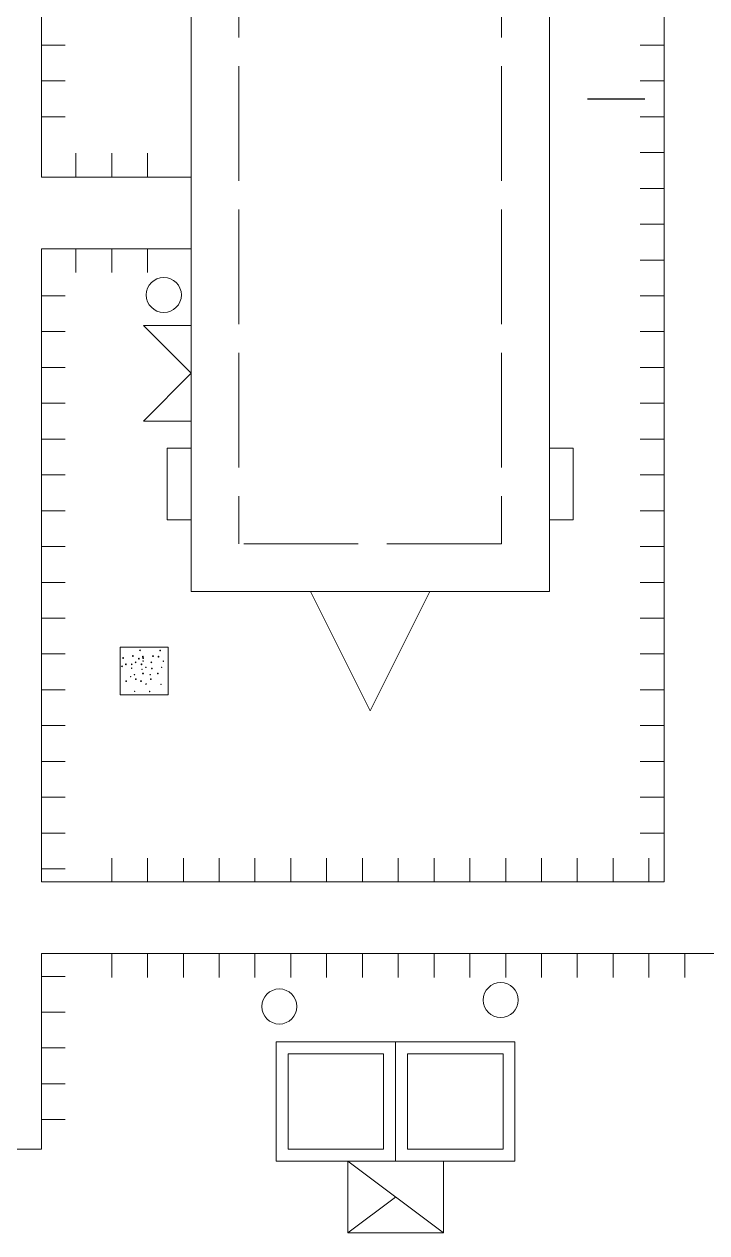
# Model space of a CAD drawing. Header units: millimetres. Extents: x 27137 to 30937, y -4667 to -569.
# Drawn here: x 28997.7 to 29026.3, y -2964.7 to -2914.1 of the extents above; entities that cross this region are included whole.
import ezdxf

# ---------------------------------------------------------------- set-up
doc = ezdxf.new("R2010")
doc.units = ezdxf.units.MM
doc.header["$LTSCALE"] = 0.4
doc.linetypes.add('ACAD_ISO02W100', pattern=[15, 12, -3])
doc.linetypes.add('ACAD_ISO03W100', pattern=[30, 12, -18])

msp = doc.modelspace()

# ---------------------------------------------------------------- linework, layer by layer
at = {"lineweight": 15}
for p, q in [((28998.3882, -2901.3179), (28998.3882, -2920.4673)), ((29024.4675, -2901.3179), (29024.4675, -2949.9864)), ((29004.6599, -2937.8278), (29004.6599, -2907.8278)), ((29019.6599, -2937.8278), (29019.6599, -2907.8278)), ((29019.6599, -2907.8278), (29019.6599, -2937.8278)), ((28999.3882, -2914.9418), (28998.3882, -2914.9418)), ((28999.3882, -2914.9418), (28998.3882, -2914.9418)), ((28999.3882, -2914.9418), (28998.3882, -2914.9418)), ((28999.3882, -2914.9418), (28998.3882, -2914.9418)), ((28999.3882, -2914.9418), (28998.3882, -2914.9418)), ((28999.3882, -2914.9418), (28998.3882, -2914.9418)), ((28999.3882, -2914.9418), (28998.3882, -2914.9418)), ((28999.3882, -2914.9418), (28998.3882, -2914.9418)), ((28999.3882, -2914.9418), (28998.3882, -2914.9418)), ((28999.3882, -2914.9418), (28998.3882, -2914.9418)), ((28999.3882, -2914.9418), (28998.3882, -2914.9418)), ((28999.3882, -2914.9418), (28998.3882, -2914.9418)), ((28999.3882, -2914.9418), (28998.3882, -2914.9418)), ((28999.3882, -2914.9418), (28998.3882, -2914.9418)), ((28999.3882, -2914.9418), (28998.3882, -2914.9418)), ((28999.3882, -2914.9418), (28998.3882, -2914.9418)), ((28999.3882, -2914.9418), (28998.3882, -2914.9418)), ((29024.4675, -2914.9418), (29023.4675, -2914.9418)), ((29024.4675, -2914.9418), (29023.4675, -2914.9418)), ((29024.4675, -2914.9418), (29023.4675, -2914.9418)), ((28999.3882, -2916.4418), (28998.3882, -2916.4418)), ((28999.3882, -2916.4418), (28998.3882, -2916.4418)), ((28999.3882, -2916.4418), (28998.3882, -2916.4418)), ((28999.3882, -2916.4418), (28998.3882, -2916.4418)), ((28999.3882, -2916.4418), (28998.3882, -2916.4418)), ((28999.3882, -2916.4418), (28998.3882, -2916.4418)), ((28999.3882, -2916.4418), (28998.3882, -2916.4418)), ((28999.3882, -2916.4418), (28998.3882, -2916.4418)), ((28999.3882, -2916.4418), (28998.3882, -2916.4418)), ((28999.3882, -2916.4418), (28998.3882, -2916.4418)), ((28999.3882, -2916.4418), (28998.3882, -2916.4418)), ((29024.4675, -2916.4418), (29023.4675, -2916.4418)), ((29024.4675, -2916.4418), (29023.4675, -2916.4418)), ((29024.4675, -2916.4418), (29023.4675, -2916.4418)), ((29024.4675, -2916.4418), (29023.4675, -2916.4418)), ((29024.4675, -2916.4418), (29023.4675, -2916.4418)), ((29024.4675, -2916.4418), (29023.4675, -2916.4418)), ((29024.4675, -2916.4418), (29023.4675, -2916.4418)), ((29024.4675, -2916.4418), (29023.4675, -2916.4418)), ((29024.4675, -2916.4418), (29023.4675, -2916.4418)), ((29024.4675, -2916.4418), (29023.4675, -2916.4418)), ((29024.4675, -2916.4418), (29023.4675, -2916.4418)), ((29024.4675, -2916.4418), (29023.4675, -2916.4418)), ((29024.4675, -2916.4418), (29023.4675, -2916.4418)), ((29024.4675, -2916.4418), (29023.4675, -2916.4418)), ((29024.4675, -2916.4418), (29023.4675, -2916.4418)), ((29024.4675, -2916.4418), (29023.4675, -2916.4418)), ((28999.3882, -2917.9418), (28998.3882, -2917.9418)), ((28999.3882, -2917.9418), (28998.3882, -2917.9418)), ((28999.3882, -2917.9418), (28998.3882, -2917.9418)), ((28999.3882, -2917.9418), (28998.3882, -2917.9418)), ((28999.3882, -2917.9418), (28998.3882, -2917.9418)), ((28999.3882, -2917.9418), (28998.3882, -2917.9418)), ((28999.3882, -2917.9418), (28998.3882, -2917.9418)), ((28999.3882, -2917.9418), (28998.3882, -2917.9418)), ((28999.3882, -2917.9418), (28998.3882, -2917.9418)), ((28999.3882, -2917.9418), (28998.3882, -2917.9418)), ((28999.3882, -2917.9418), (28998.3882, -2917.9418)), ((28999.3882, -2917.9418), (28998.3882, -2917.9418)), ((28999.3882, -2917.9418), (28998.3882, -2917.9418)), ((29024.4675, -2917.9418), (29023.4675, -2917.9418)), ((29024.4675, -2917.9418), (29023.4675, -2917.9418)), ((29024.4675, -2917.9418), (29023.4675, -2917.9418)), ((29024.4675, -2917.9418), (29023.4675, -2917.9418)), ((29024.4675, -2917.9418), (29023.4675, -2917.9418)), ((29024.4675, -2917.9418), (29023.4675, -2917.9418)), ((29024.4675, -2917.9418), (29023.4675, -2917.9418)), ((29024.4675, -2917.9418), (29023.4675, -2917.9418)), ((29024.4675, -2917.9418), (29023.4675, -2917.9418)), ((29024.4675, -2917.9418), (29023.4675, -2917.9418)), ((29024.4675, -2917.9418), (29023.4675, -2917.9418)), ((29024.4675, -2917.9418), (29023.4675, -2917.9418)), ((29024.4675, -2917.9418), (29023.4675, -2917.9418)), ((29024.4675, -2917.9418), (29023.4675, -2917.9418)), ((28999.8314, -2920.4673), (28999.8314, -2919.4673)), ((28999.8314, -2920.4673), (28999.8314, -2919.4673)), ((29001.3314, -2920.4673), (29001.3314, -2919.4673)), ((29001.3314, -2920.4673), (29001.3314, -2919.4673)), ((29002.8314, -2920.4673), (29002.8314, -2919.4673)), ((29002.8314, -2920.4673), (29002.8314, -2919.4673)), ((29024.4675, -2919.4418), (29023.4675, -2919.4418)), ((29024.4675, -2919.4418), (29023.4675, -2919.4418)), ((29024.4675, -2919.4418), (29023.4675, -2919.4418)), ((28998.3882, -2920.4673), (29004.6599, -2920.4673)), ((29024.4675, -2920.9418), (29023.4675, -2920.9418)), ((29024.4675, -2920.9418), (29023.4675, -2920.9418)), ((29024.4675, -2920.9418), (29023.4675, -2920.9418)), ((29024.4675, -2920.9418), (29023.4675, -2920.9418)), ((29024.4675, -2920.9418), (29023.4675, -2920.9418)), ((29024.4675, -2922.4418), (29023.4675, -2922.4418)), ((28998.3882, -2923.4673), (28998.3882, -2949.9864)), ((28998.3882, -2923.4673), (29004.6599, -2923.4673)), ((28999.8314, -2923.4673), (28999.8314, -2924.4673)), ((28999.8314, -2923.4673), (28999.8314, -2924.4673)), ((29001.3314, -2923.4673), (29001.3314, -2924.4673)), ((29001.3314, -2923.4673), (29001.3314, -2924.4673)), ((29002.8314, -2923.4673), (29002.8314, -2924.4673)), ((29002.8314, -2923.4673), (29002.8314, -2924.4673)), ((29024.4675, -2923.9418), (29023.4675, -2923.9418)), ((29024.4675, -2923.9418), (29023.4675, -2923.9418)), ((29024.4675, -2923.9418), (29023.4675, -2923.9418)), ((29024.4675, -2923.9418), (29023.4675, -2923.9418)), ((29024.4675, -2923.9418), (29023.4675, -2923.9418)), ((29024.4675, -2923.9418), (29023.4675, -2923.9418)), ((29024.4675, -2923.9418), (29023.4675, -2923.9418)), ((29024.4675, -2923.9418), (29023.4675, -2923.9418)), ((28999.3882, -2925.4418), (28998.3882, -2925.4418)), ((28999.3882, -2925.4418), (28998.3882, -2925.4418)), ((28999.3882, -2925.4418), (28998.3882, -2925.4418)), ((28999.3882, -2925.4418), (28998.3882, -2925.4418)), ((28999.3882, -2925.4418), (28998.3882, -2925.4418)), ((28999.3882, -2925.4418), (28998.3882, -2925.4418)), ((28999.3882, -2925.4418), (28998.3882, -2925.4418)), ((28999.3882, -2925.4418), (28998.3882, -2925.4418)), ((28999.3882, -2925.4418), (28998.3882, -2925.4418)), ((28999.3882, -2925.4418), (28998.3882, -2925.4418)), ((28999.3882, -2925.4418), (28998.3882, -2925.4418)), ((29024.4675, -2925.4418), (29023.4675, -2925.4418)), ((29024.4675, -2925.4418), (29023.4675, -2925.4418)), ((29024.4675, -2925.4418), (29023.4675, -2925.4418)), ((29024.4675, -2925.4418), (29023.4675, -2925.4418)), ((29024.4675, -2925.4418), (29023.4675, -2925.4418)), ((29024.4675, -2925.4418), (29023.4675, -2925.4418)), ((29024.4675, -2925.4418), (29023.4675, -2925.4418)), ((29024.4675, -2925.4418), (29023.4675, -2925.4418)), ((29002.6599, -2926.6847), (29004.6599, -2926.6847)), ((29002.6599, -2926.6847), (29004.6599, -2928.6847)), ((28999.3882, -2926.9418), (28998.3882, -2926.9418)), ((28999.3882, -2926.9418), (28998.3882, -2926.9418)), ((28999.3882, -2926.9418), (28998.3882, -2926.9418)), ((28999.3882, -2926.9418), (28998.3882, -2926.9418)), ((28999.3882, -2926.9418), (28998.3882, -2926.9418)), ((28999.3882, -2926.9418), (28998.3882, -2926.9418)), ((28999.3882, -2926.9418), (28998.3882, -2926.9418)), ((28999.3882, -2926.9418), (28998.3882, -2926.9418)), ((28999.3882, -2926.9418), (28998.3882, -2926.9418)), ((28999.3882, -2926.9418), (28998.3882, -2926.9418)), ((28999.3882, -2926.9418), (28998.3882, -2926.9418)), ((28999.3882, -2926.9418), (28998.3882, -2926.9418)), ((28999.3882, -2926.9418), (28998.3882, -2926.9418)), ((29024.4675, -2926.9418), (29023.4675, -2926.9418)), ((29024.4675, -2926.9418), (29023.4675, -2926.9418)), ((29024.4675, -2926.9418), (29023.4675, -2926.9418)), ((29024.4675, -2926.9418), (29023.4675, -2926.9418)), ((29024.4675, -2926.9418), (29023.4675, -2926.9418)), ((29024.4675, -2926.9418), (29023.4675, -2926.9418)), ((28999.3882, -2928.4418), (28998.3882, -2928.4418)), ((28999.3882, -2928.4418), (28998.3882, -2928.4418)), ((28999.3882, -2928.4418), (28998.3882, -2928.4418)), ((28999.3882, -2928.4418), (28998.3882, -2928.4418)), ((28999.3882, -2928.4418), (28998.3882, -2928.4418)), ((28999.3882, -2928.4418), (28998.3882, -2928.4418)), ((28999.3882, -2928.4418), (28998.3882, -2928.4418)), ((28999.3882, -2928.4418), (28998.3882, -2928.4418)), ((28999.3882, -2928.4418), (28998.3882, -2928.4418)), ((28999.3882, -2928.4418), (28998.3882, -2928.4418)), ((28999.3882, -2928.4418), (28998.3882, -2928.4418)), ((28999.3882, -2928.4418), (28998.3882, -2928.4418)), ((28999.3882, -2928.4418), (28998.3882, -2928.4418)), ((28999.3882, -2928.4418), (28998.3882, -2928.4418)), ((28999.3882, -2928.4418), (28998.3882, -2928.4418)), ((28999.3882, -2928.4418), (28998.3882, -2928.4418)), ((28999.3882, -2928.4418), (28998.3882, -2928.4418)), ((29004.6599, -2928.6847), (29002.6599, -2930.6847)), ((29024.4675, -2928.4418), (29023.4675, -2928.4418)), ((29024.4675, -2928.4418), (29023.4675, -2928.4418)), ((29024.4675, -2928.4418), (29023.4675, -2928.4418)), ((28999.3882, -2929.9418), (28998.3882, -2929.9418)), ((28999.3882, -2929.9418), (28998.3882, -2929.9418)), ((28999.3882, -2929.9418), (28998.3882, -2929.9418)), ((28999.3882, -2929.9418), (28998.3882, -2929.9418)), ((28999.3882, -2929.9418), (28998.3882, -2929.9418)), ((28999.3882, -2929.9418), (28998.3882, -2929.9418)), ((28999.3882, -2929.9418), (28998.3882, -2929.9418)), ((28999.3882, -2929.9418), (28998.3882, -2929.9418)), ((28999.3882, -2929.9418), (28998.3882, -2929.9418)), ((28999.3882, -2929.9418), (28998.3882, -2929.9418)), ((28999.3882, -2929.9418), (28998.3882, -2929.9418)), ((29024.4675, -2929.9418), (29023.4675, -2929.9418)), ((29024.4675, -2929.9418), (29023.4675, -2929.9418)), ((29024.4675, -2929.9418), (29023.4675, -2929.9418)), ((29024.4675, -2929.9418), (29023.4675, -2929.9418)), ((29024.4675, -2929.9418), (29023.4675, -2929.9418)), ((29024.4675, -2929.9418), (29023.4675, -2929.9418)), ((29024.4675, -2929.9418), (29023.4675, -2929.9418)), ((29024.4675, -2929.9418), (29023.4675, -2929.9418)), ((29024.4675, -2929.9418), (29023.4675, -2929.9418)), ((29024.4675, -2929.9418), (29023.4675, -2929.9418)), ((29024.4675, -2929.9418), (29023.4675, -2929.9418)), ((29024.4675, -2929.9418), (29023.4675, -2929.9418)), ((29024.4675, -2929.9418), (29023.4675, -2929.9418)), ((29024.4675, -2929.9418), (29023.4675, -2929.9418)), ((29024.4675, -2929.9418), (29023.4675, -2929.9418)), ((29024.4675, -2929.9418), (29023.4675, -2929.9418)), ((29004.6599, -2930.6847), (29002.6599, -2930.6847)), ((28999.3882, -2931.4418), (28998.3882, -2931.4418)), ((28999.3882, -2931.4418), (28998.3882, -2931.4418)), ((28999.3882, -2931.4418), (28998.3882, -2931.4418)), ((28999.3882, -2931.4418), (28998.3882, -2931.4418)), ((28999.3882, -2931.4418), (28998.3882, -2931.4418)), ((28999.3882, -2931.4418), (28998.3882, -2931.4418)), ((28999.3882, -2931.4418), (28998.3882, -2931.4418)), ((28999.3882, -2931.4418), (28998.3882, -2931.4418)), ((28999.3882, -2931.4418), (28998.3882, -2931.4418)), ((28999.3882, -2931.4418), (28998.3882, -2931.4418)), ((28999.3882, -2931.4418), (28998.3882, -2931.4418)), ((28999.3882, -2931.4418), (28998.3882, -2931.4418)), ((28999.3882, -2931.4418), (28998.3882, -2931.4418)), ((29003.6599, -2934.8278), (29003.6599, -2931.8278)), ((29019.6599, -2931.8278), (29020.6599, -2931.8278)), ((29020.6599, -2934.8278), (29020.6599, -2931.8278)), ((29024.4675, -2931.4418), (29023.4675, -2931.4418)), ((29024.4675, -2931.4418), (29023.4675, -2931.4418)), ((29024.4675, -2931.4418), (29023.4675, -2931.4418)), ((29024.4675, -2931.4418), (29023.4675, -2931.4418)), ((29024.4675, -2931.4418), (29023.4675, -2931.4418)), ((29024.4675, -2931.4418), (29023.4675, -2931.4418)), ((29024.4675, -2931.4418), (29023.4675, -2931.4418)), ((29024.4675, -2931.4418), (29023.4675, -2931.4418)), ((29024.4675, -2931.4418), (29023.4675, -2931.4418)), ((29024.4675, -2931.4418), (29023.4675, -2931.4418)), ((29024.4675, -2931.4418), (29023.4675, -2931.4418)), ((29024.4675, -2931.4418), (29023.4675, -2931.4418)), ((29024.4675, -2931.4418), (29023.4675, -2931.4418)), ((29024.4675, -2931.4418), (29023.4675, -2931.4418)), ((28999.3882, -2932.9418), (28998.3882, -2932.9418)), ((28999.3882, -2932.9418), (28998.3882, -2932.9418)), ((28999.3882, -2932.9418), (28998.3882, -2932.9418)), ((28999.3882, -2932.9418), (28998.3882, -2932.9418)), ((28999.3882, -2932.9418), (28998.3882, -2932.9418)), ((28999.3882, -2932.9418), (28998.3882, -2932.9418)), ((28999.3882, -2932.9418), (28998.3882, -2932.9418)), ((28999.3882, -2932.9418), (28998.3882, -2932.9418)), ((28999.3882, -2932.9418), (28998.3882, -2932.9418)), ((28999.3882, -2932.9418), (28998.3882, -2932.9418)), ((28999.3882, -2932.9418), (28998.3882, -2932.9418)), ((28999.3882, -2932.9418), (28998.3882, -2932.9418)), ((28999.3882, -2932.9418), (28998.3882, -2932.9418)), ((28999.3882, -2932.9418), (28998.3882, -2932.9418)), ((29024.4675, -2932.9418), (29023.4675, -2932.9418)), ((29024.4675, -2932.9418), (29023.4675, -2932.9418)), ((29024.4675, -2932.9418), (29023.4675, -2932.9418)), ((28999.3882, -2934.4418), (28998.3882, -2934.4418)), ((28999.3882, -2934.4418), (28998.3882, -2934.4418)), ((28999.3882, -2934.4418), (28998.3882, -2934.4418)), ((28999.3882, -2934.4418), (28998.3882, -2934.4418)), ((28999.3882, -2934.4418), (28998.3882, -2934.4418)), ((28999.3882, -2934.4418), (28998.3882, -2934.4418)), ((28999.3882, -2934.4418), (28998.3882, -2934.4418)), ((28999.3882, -2934.4418), (28998.3882, -2934.4418)), ((29003.6599, -2934.8278), (29004.6599, -2934.8278)), ((29019.6599, -2934.8278), (29020.6599, -2934.8278)), ((29024.4675, -2934.4418), (29023.4675, -2934.4418)), ((29024.4675, -2934.4418), (29023.4675, -2934.4418)), ((29024.4675, -2934.4418), (29023.4675, -2934.4418)), ((29024.4675, -2934.4418), (29023.4675, -2934.4418)), ((29024.4675, -2934.4418), (29023.4675, -2934.4418)), ((28999.3882, -2935.9418), (28998.3882, -2935.9418)), ((28999.3882, -2935.9418), (28998.3882, -2935.9418)), ((28999.3882, -2935.9418), (28998.3882, -2935.9418)), ((28999.3882, -2935.9418), (28998.3882, -2935.9418)), ((28999.3882, -2935.9418), (28998.3882, -2935.9418)), ((28999.3882, -2935.9418), (28998.3882, -2935.9418)), ((28999.3882, -2935.9418), (28998.3882, -2935.9418)), ((28999.3882, -2935.9418), (28998.3882, -2935.9418)), ((28999.3882, -2935.9418), (28998.3882, -2935.9418)), ((28999.3882, -2935.9418), (28998.3882, -2935.9418)), ((28999.3882, -2935.9418), (28998.3882, -2935.9418)), ((28999.3882, -2935.9418), (28998.3882, -2935.9418)), ((28999.3882, -2935.9418), (28998.3882, -2935.9418)), ((28999.3882, -2935.9418), (28998.3882, -2935.9418)), ((28999.3882, -2935.9418), (28998.3882, -2935.9418)), ((28999.3882, -2935.9418), (28998.3882, -2935.9418)), ((28999.3882, -2935.9418), (28998.3882, -2935.9418)), ((28999.3882, -2935.9418), (28998.3882, -2935.9418)), ((28999.3882, -2935.9418), (28998.3882, -2935.9418)), ((28999.3882, -2935.9418), (28998.3882, -2935.9418)), ((28999.3882, -2935.9418), (28998.3882, -2935.9418)), ((28999.3882, -2935.9418), (28998.3882, -2935.9418)), ((28999.3882, -2935.9418), (28998.3882, -2935.9418)), ((28999.3882, -2935.9418), (28998.3882, -2935.9418)), ((28999.3882, -2935.9418), (28998.3882, -2935.9418)), ((28999.3882, -2935.9418), (28998.3882, -2935.9418)), ((28999.3882, -2935.9418), (28998.3882, -2935.9418)), ((28999.3882, -2935.9418), (28998.3882, -2935.9418)), ((28999.3882, -2935.9418), (28998.3882, -2935.9418)), ((28999.3882, -2935.9418), (28998.3882, -2935.9418)), ((28999.3882, -2935.9418), (28998.3882, -2935.9418)), ((28999.3882, -2935.9418), (28998.3882, -2935.9418)), ((28999.3882, -2935.9418), (28998.3882, -2935.9418)), ((29024.4675, -2935.9418), (29023.4675, -2935.9418)), ((28999.3882, -2937.4418), (28998.3882, -2937.4418)), ((28999.3882, -2937.4418), (28998.3882, -2937.4418)), ((28999.3882, -2937.4418), (28998.3882, -2937.4418)), ((28999.3882, -2937.4418), (28998.3882, -2937.4418)), ((28999.3882, -2937.4418), (28998.3882, -2937.4418)), ((28999.3882, -2937.4418), (28998.3882, -2937.4418)), ((28999.3882, -2937.4418), (28998.3882, -2937.4418)), ((28999.3882, -2937.4418), (28998.3882, -2937.4418)), ((29019.6599, -2937.8278), (29004.6599, -2937.8278)), ((29012.1599, -2942.8278), (29009.6599, -2937.8278)), ((29012.1599, -2942.8278), (29014.6599, -2937.8278)), ((29024.4675, -2937.4418), (29023.4675, -2937.4418)), ((29024.4675, -2937.4418), (29023.4675, -2937.4418)), ((29024.4675, -2937.4418), (29023.4675, -2937.4418)), ((29024.4675, -2937.4418), (29023.4675, -2937.4418)), ((29024.4675, -2937.4418), (29023.4675, -2937.4418)), ((29024.4675, -2937.4418), (29023.4675, -2937.4418)), ((29024.4675, -2937.4418), (29023.4675, -2937.4418)), ((29024.4675, -2937.4418), (29023.4675, -2937.4418)), ((29024.4675, -2937.4418), (29023.4675, -2937.4418)), ((29024.4675, -2937.4418), (29023.4675, -2937.4418)), ((29024.4675, -2937.4418), (29023.4675, -2937.4418)), ((29024.4675, -2937.4418), (29023.4675, -2937.4418)), ((29024.4675, -2937.4418), (29023.4675, -2937.4418)), ((29024.4675, -2937.4418), (29023.4675, -2937.4418)), ((29024.4675, -2937.4418), (29023.4675, -2937.4418)), ((29024.4675, -2937.4418), (29023.4675, -2937.4418)), ((29024.4675, -2937.4418), (29023.4675, -2937.4418)), ((29024.4675, -2937.4418), (29023.4675, -2937.4418)), ((29024.4675, -2937.4418), (29023.4675, -2937.4418)), ((28999.3882, -2938.9418), (28998.3882, -2938.9418)), ((28999.3882, -2938.9418), (28998.3882, -2938.9418)), ((28999.3882, -2938.9418), (28998.3882, -2938.9418)), ((28999.3882, -2938.9418), (28998.3882, -2938.9418)), ((28999.3882, -2938.9418), (28998.3882, -2938.9418)), ((28999.3882, -2938.9418), (28998.3882, -2938.9418)), ((28999.3882, -2938.9418), (28998.3882, -2938.9418)), ((28999.3882, -2938.9418), (28998.3882, -2938.9418)), ((28999.3882, -2938.9418), (28998.3882, -2938.9418)), ((28999.3882, -2938.9418), (28998.3882, -2938.9418)), ((28999.3882, -2938.9418), (28998.3882, -2938.9418)), ((28999.3882, -2938.9418), (28998.3882, -2938.9418)), ((28999.3882, -2938.9418), (28998.3882, -2938.9418)), ((28999.3882, -2938.9418), (28998.3882, -2938.9418)), ((28999.3882, -2938.9418), (28998.3882, -2938.9418)), ((28999.3882, -2938.9418), (28998.3882, -2938.9418)), ((28999.3882, -2938.9418), (28998.3882, -2938.9418)), ((28999.3882, -2938.9418), (28998.3882, -2938.9418)), ((28999.3882, -2938.9418), (28998.3882, -2938.9418)), ((29024.4675, -2938.9418), (29023.4675, -2938.9418)), ((29024.4675, -2938.9418), (29023.4675, -2938.9418)), ((29024.4675, -2938.9418), (29023.4675, -2938.9418)), ((29024.4675, -2938.9418), (29023.4675, -2938.9418)), ((29024.4675, -2938.9418), (29023.4675, -2938.9418)), ((29024.4675, -2938.9418), (29023.4675, -2938.9418)), ((29024.4675, -2938.9418), (29023.4675, -2938.9418)), ((29024.4675, -2938.9418), (29023.4675, -2938.9418)), ((29024.4675, -2938.9418), (29023.4675, -2938.9418)), ((29024.4675, -2938.9418), (29023.4675, -2938.9418)), ((29024.4675, -2938.9418), (29023.4675, -2938.9418)), ((29024.4675, -2938.9418), (29023.4675, -2938.9418)), ((29024.4675, -2938.9418), (29023.4675, -2938.9418)), ((29024.4675, -2938.9418), (29023.4675, -2938.9418)), ((29024.4675, -2938.9418), (29023.4675, -2938.9418)), ((29024.4675, -2938.9418), (29023.4675, -2938.9418)), ((29024.4675, -2938.9418), (29023.4675, -2938.9418)), ((29024.4675, -2938.9418), (29023.4675, -2938.9418)), ((29024.4675, -2938.9418), (29023.4675, -2938.9418)), ((29024.4675, -2938.9418), (29023.4675, -2938.9418)), ((29024.4675, -2938.9418), (29023.4675, -2938.9418)), ((29024.4675, -2938.9418), (29023.4675, -2938.9418)), ((28999.3882, -2940.4418), (28998.3882, -2940.4418)), ((28999.3882, -2940.4418), (28998.3882, -2940.4418)), ((28999.3882, -2940.4418), (28998.3882, -2940.4418)), ((28999.3882, -2940.4418), (28998.3882, -2940.4418)), ((28999.3882, -2940.4418), (28998.3882, -2940.4418)), ((28999.3882, -2940.4418), (28998.3882, -2940.4418)), ((28999.3882, -2940.4418), (28998.3882, -2940.4418)), ((28999.3882, -2940.4418), (28998.3882, -2940.4418)), ((28999.3882, -2940.4418), (28998.3882, -2940.4418)), ((28999.3882, -2940.4418), (28998.3882, -2940.4418)), ((28999.3882, -2940.4418), (28998.3882, -2940.4418)), ((28999.3882, -2940.4418), (28998.3882, -2940.4418)), ((28999.3882, -2940.4418), (28998.3882, -2940.4418)), ((29001.6915, -2942.1569), (29001.6915, -2940.1569)), ((29001.6915, -2940.1569), (29003.6915, -2940.1569)), ((29024.4675, -2940.4418), (29023.4675, -2940.4418)), ((29024.4675, -2940.4418), (29023.4675, -2940.4418)), ((29024.4675, -2940.4418), (29023.4675, -2940.4418)), ((29024.4675, -2940.4418), (29023.4675, -2940.4418)), ((29024.4675, -2940.4418), (29023.4675, -2940.4418)), ((29024.4675, -2940.4418), (29023.4675, -2940.4418)), ((29024.4675, -2940.4418), (29023.4675, -2940.4418)), ((29024.4675, -2940.4418), (29023.4675, -2940.4418)), ((29024.4675, -2940.4418), (29023.4675, -2940.4418)), ((28999.3882, -2941.9418), (28998.3882, -2941.9418)), ((28999.3882, -2941.9418), (28998.3882, -2941.9418)), ((28999.3882, -2941.9418), (28998.3882, -2941.9418)), ((28999.3882, -2941.9418), (28998.3882, -2941.9418)), ((28999.3882, -2941.9418), (28998.3882, -2941.9418)), ((28999.3882, -2941.9418), (28998.3882, -2941.9418)), ((28999.3882, -2941.9418), (28998.3882, -2941.9418)), ((28999.3882, -2941.9418), (28998.3882, -2941.9418)), ((28999.3882, -2941.9418), (28998.3882, -2941.9418)), ((28999.3882, -2941.9418), (28998.3882, -2941.9418)), ((28999.3882, -2941.9418), (28998.3882, -2941.9418)), ((28999.3882, -2941.9418), (28998.3882, -2941.9418)), ((28999.3882, -2941.9418), (28998.3882, -2941.9418)), ((28999.3882, -2941.9418), (28998.3882, -2941.9418)), ((28999.3882, -2941.9418), (28998.3882, -2941.9418)), ((28999.3882, -2941.9418), (28998.3882, -2941.9418)), ((28999.3882, -2941.9418), (28998.3882, -2941.9418)), ((29024.4675, -2941.9418), (29023.4675, -2941.9418)), ((29024.4675, -2941.9418), (29023.4675, -2941.9418)), ((29024.4675, -2941.9418), (29023.4675, -2941.9418)), ((29024.4675, -2941.9418), (29023.4675, -2941.9418)), ((29024.4675, -2941.9418), (29023.4675, -2941.9418)), ((29024.4675, -2941.9418), (29023.4675, -2941.9418)), ((29024.4675, -2941.9418), (29023.4675, -2941.9418)), ((29024.4675, -2941.9418), (29023.4675, -2941.9418)), ((29003.6915, -2942.1569), (29001.6915, -2942.1569)), ((28999.3882, -2943.4418), (28998.3882, -2943.4418)), ((28999.3882, -2943.4418), (28998.3882, -2943.4418)), ((28999.3882, -2943.4418), (28998.3882, -2943.4418)), ((28999.3882, -2943.4418), (28998.3882, -2943.4418)), ((28999.3882, -2943.4418), (28998.3882, -2943.4418)), ((28999.3882, -2943.4418), (28998.3882, -2943.4418)), ((28999.3882, -2943.4418), (28998.3882, -2943.4418)), ((28999.3882, -2943.4418), (28998.3882, -2943.4418)), ((28999.3882, -2943.4418), (28998.3882, -2943.4418)), ((28999.3882, -2943.4418), (28998.3882, -2943.4418)), ((28999.3882, -2943.4418), (28998.3882, -2943.4418)), ((28999.3882, -2943.4418), (28998.3882, -2943.4418)), ((28999.3882, -2943.4418), (28998.3882, -2943.4418)), ((28999.3882, -2943.4418), (28998.3882, -2943.4418)), ((28999.3882, -2943.4418), (28998.3882, -2943.4418)), ((28999.3882, -2943.4418), (28998.3882, -2943.4418)), ((28999.3882, -2943.4418), (28998.3882, -2943.4418)), ((28999.3882, -2943.4418), (28998.3882, -2943.4418)), ((28999.3882, -2943.4418), (28998.3882, -2943.4418)), ((28999.3882, -2943.4418), (28998.3882, -2943.4418)), ((28999.3882, -2943.4418), (28998.3882, -2943.4418)), ((28999.3882, -2943.4418), (28998.3882, -2943.4418)), ((28999.3882, -2943.4418), (28998.3882, -2943.4418)), ((28999.3882, -2943.4418), (28998.3882, -2943.4418)), ((29024.4675, -2943.4418), (29023.4675, -2943.4418)), ((29024.4675, -2943.4418), (29023.4675, -2943.4418)), ((29024.4675, -2943.4418), (29023.4675, -2943.4418)), ((29024.4675, -2943.4418), (29023.4675, -2943.4418)), ((29024.4675, -2943.4418), (29023.4675, -2943.4418)), ((29024.4675, -2943.4418), (29023.4675, -2943.4418)), ((28999.3882, -2944.9418), (28998.3882, -2944.9418)), ((28999.3882, -2944.9418), (28998.3882, -2944.9418)), ((28999.3882, -2944.9418), (28998.3882, -2944.9418)), ((28999.3882, -2944.9418), (28998.3882, -2944.9418)), ((28999.3882, -2944.9418), (28998.3882, -2944.9418)), ((28999.3882, -2944.9418), (28998.3882, -2944.9418)), ((28999.3882, -2944.9418), (28998.3882, -2944.9418)), ((28999.3882, -2944.9418), (28998.3882, -2944.9418)), ((28999.3882, -2944.9418), (28998.3882, -2944.9418)), ((28999.3882, -2944.9418), (28998.3882, -2944.9418)), ((28999.3882, -2944.9418), (28998.3882, -2944.9418)), ((28999.3882, -2944.9418), (28998.3882, -2944.9418)), ((28999.3882, -2944.9418), (28998.3882, -2944.9418)), ((28999.3882, -2944.9418), (28998.3882, -2944.9418)), ((28999.3882, -2944.9418), (28998.3882, -2944.9418)), ((28999.3882, -2944.9418), (28998.3882, -2944.9418)), ((28999.3882, -2944.9418), (28998.3882, -2944.9418)), ((28999.3882, -2944.9418), (28998.3882, -2944.9418)), ((28999.3882, -2944.9418), (28998.3882, -2944.9418)), ((28999.3882, -2944.9418), (28998.3882, -2944.9418)), ((28999.3882, -2944.9418), (28998.3882, -2944.9418)), ((28999.3882, -2944.9418), (28998.3882, -2944.9418)), ((28999.3882, -2944.9418), (28998.3882, -2944.9418)), ((28999.3882, -2944.9418), (28998.3882, -2944.9418)), ((28999.3882, -2944.9418), (28998.3882, -2944.9418)), ((28999.3882, -2944.9418), (28998.3882, -2944.9418)), ((28999.3882, -2944.9418), (28998.3882, -2944.9418)), ((28999.3882, -2944.9418), (28998.3882, -2944.9418)), ((28999.3882, -2944.9418), (28998.3882, -2944.9418)), ((28999.3882, -2944.9418), (28998.3882, -2944.9418)), ((29024.4675, -2944.9418), (29023.4675, -2944.9418)), ((29024.4675, -2944.9418), (29023.4675, -2944.9418)), ((29024.4675, -2944.9418), (29023.4675, -2944.9418)), ((29024.4675, -2944.9418), (29023.4675, -2944.9418)), ((29024.4675, -2944.9418), (29023.4675, -2944.9418)), ((29024.4675, -2944.9418), (29023.4675, -2944.9418)), ((29024.4675, -2944.9418), (29023.4675, -2944.9418)), ((29024.4675, -2944.9418), (29023.4675, -2944.9418)), ((28999.3882, -2946.4418), (28998.3882, -2946.4418)), ((28999.3882, -2946.4418), (28998.3882, -2946.4418)), ((28999.3882, -2946.4418), (28998.3882, -2946.4418)), ((28999.3882, -2946.4418), (28998.3882, -2946.4418)), ((28999.3882, -2946.4418), (28998.3882, -2946.4418)), ((28999.3882, -2946.4418), (28998.3882, -2946.4418)), ((28999.3882, -2946.4418), (28998.3882, -2946.4418)), ((28999.3882, -2946.4418), (28998.3882, -2946.4418)), ((28999.3882, -2946.4418), (28998.3882, -2946.4418)), ((28999.3882, -2946.4418), (28998.3882, -2946.4418)), ((28999.3882, -2946.4418), (28998.3882, -2946.4418)), ((28999.3882, -2946.4418), (28998.3882, -2946.4418)), ((28999.3882, -2946.4418), (28998.3882, -2946.4418)), ((28999.3882, -2946.4418), (28998.3882, -2946.4418)), ((28999.3882, -2946.4418), (28998.3882, -2946.4418)), ((28999.3882, -2946.4418), (28998.3882, -2946.4418)), ((28999.3882, -2946.4418), (28998.3882, -2946.4418)), ((28999.3882, -2946.4418), (28998.3882, -2946.4418)), ((28999.3882, -2946.4418), (28998.3882, -2946.4418)), ((28999.3882, -2946.4418), (28998.3882, -2946.4418)), ((28999.3882, -2946.4418), (28998.3882, -2946.4418)), ((28999.3882, -2946.4418), (28998.3882, -2946.4418)), ((28999.3882, -2946.4418), (28998.3882, -2946.4418)), ((28999.3882, -2946.4418), (28998.3882, -2946.4418)), ((28999.3882, -2946.4418), (28998.3882, -2946.4418)), ((28999.3882, -2946.4418), (28998.3882, -2946.4418)), ((28999.3882, -2946.4418), (28998.3882, -2946.4418)), ((28999.3882, -2946.4418), (28998.3882, -2946.4418)), ((29024.4675, -2946.4418), (29023.4675, -2946.4418)), ((29024.4675, -2946.4418), (29023.4675, -2946.4418)), ((29024.4675, -2946.4418), (29023.4675, -2946.4418)), ((29024.4675, -2946.4418), (29023.4675, -2946.4418)), ((29024.4675, -2946.4418), (29023.4675, -2946.4418)), ((29024.4675, -2946.4418), (29023.4675, -2946.4418)), ((29024.4675, -2946.4418), (29023.4675, -2946.4418)), ((29024.4675, -2946.4418), (29023.4675, -2946.4418)), ((28999.3882, -2947.9418), (28998.3882, -2947.9418)), ((28999.3882, -2947.9418), (28998.3882, -2947.9418)), ((28999.3882, -2947.9418), (28998.3882, -2947.9418)), ((28999.3882, -2947.9418), (28998.3882, -2947.9418)), ((28999.3882, -2947.9418), (28998.3882, -2947.9418)), ((28999.3882, -2947.9418), (28998.3882, -2947.9418)), ((28999.3882, -2947.9418), (28998.3882, -2947.9418)), ((28999.3882, -2947.9418), (28998.3882, -2947.9418)), ((28999.3882, -2947.9418), (28998.3882, -2947.9418)), ((28999.3882, -2947.9418), (28998.3882, -2947.9418)), ((28999.3882, -2947.9418), (28998.3882, -2947.9418)), ((28999.3882, -2947.9418), (28998.3882, -2947.9418)), ((28999.3882, -2947.9418), (28998.3882, -2947.9418)), ((28999.3882, -2947.9418), (28998.3882, -2947.9418)), ((28999.3882, -2947.9418), (28998.3882, -2947.9418)), ((28999.3882, -2947.9418), (28998.3882, -2947.9418)), ((28999.3882, -2947.9418), (28998.3882, -2947.9418)), ((28999.3882, -2947.9418), (28998.3882, -2947.9418)), ((28999.3882, -2947.9418), (28998.3882, -2947.9418)), ((28999.3882, -2947.9418), (28998.3882, -2947.9418)), ((28999.3882, -2947.9418), (28998.3882, -2947.9418)), ((28999.3882, -2947.9418), (28998.3882, -2947.9418)), ((28999.3882, -2947.9418), (28998.3882, -2947.9418)), ((28999.3882, -2947.9418), (28998.3882, -2947.9418)), ((29024.4675, -2947.9418), (29023.4675, -2947.9418)), ((29024.4675, -2947.9418), (29023.4675, -2947.9418)), ((29024.4675, -2947.9418), (29023.4675, -2947.9418)), ((29024.4675, -2947.9418), (29023.4675, -2947.9418)), ((29024.4675, -2947.9418), (29023.4675, -2947.9418)), ((29024.4675, -2947.9418), (29023.4675, -2947.9418)), ((29001.3314, -2949.9864), (29001.3314, -2948.9864)), ((29001.3314, -2949.9864), (29001.3314, -2948.9864)), ((29002.8314, -2949.9864), (29002.8314, -2948.9864)), ((29002.8314, -2949.9864), (29002.8314, -2948.9864)), ((29004.3314, -2949.9864), (29004.3314, -2948.9864)), ((29004.3314, -2949.9864), (29004.3314, -2948.9864)), ((29004.3314, -2949.9864), (29004.3314, -2948.9864)), ((29004.3314, -2949.9864), (29004.3314, -2948.9864)), ((29005.8314, -2949.9864), (29005.8314, -2948.9864)), ((29005.8314, -2949.9864), (29005.8314, -2948.9864)), ((29007.3314, -2949.9864), (29007.3314, -2948.9864)), ((29007.3314, -2949.9864), (29007.3314, -2948.9864)), ((29007.3314, -2949.9864), (29007.3314, -2948.9864)), ((29007.3314, -2949.9864), (29007.3314, -2948.9864)), ((29008.8314, -2949.9864), (29008.8314, -2948.9864)), ((29008.8314, -2949.9864), (29008.8314, -2948.9864)), ((29010.3314, -2949.9864), (29010.3314, -2948.9864)), ((29010.3314, -2949.9864), (29010.3314, -2948.9864)), ((29010.3314, -2949.9864), (29010.3314, -2948.9864)), ((29010.3314, -2949.9864), (29010.3314, -2948.9864)), ((29011.8314, -2949.9864), (29011.8314, -2948.9864)), ((29011.8314, -2949.9864), (29011.8314, -2948.9864)), ((29013.3314, -2949.9864), (29013.3314, -2948.9864)), ((29013.3314, -2949.9864), (29013.3314, -2948.9864)), ((29013.3314, -2949.9864), (29013.3314, -2948.9864)), ((29013.3314, -2949.9864), (29013.3314, -2948.9864)), ((29014.8314, -2949.9864), (29014.8314, -2948.9864)), ((29014.8314, -2949.9864), (29014.8314, -2948.9864)), ((29016.3314, -2949.9864), (29016.3314, -2948.9864)), ((29016.3314, -2949.9864), (29016.3314, -2948.9864)), ((29016.3314, -2949.9864), (29016.3314, -2948.9864)), ((29016.3314, -2949.9864), (29016.3314, -2948.9864)), ((29017.8314, -2949.9864), (29017.8314, -2948.9864)), ((29017.8314, -2949.9864), (29017.8314, -2948.9864)), ((29019.3314, -2949.9864), (29019.3314, -2948.9864)), ((29019.3314, -2949.9864), (29019.3314, -2948.9864)), ((29019.3314, -2949.9864), (29019.3314, -2948.9864)), ((29019.3314, -2949.9864), (29019.3314, -2948.9864)), ((29020.8314, -2949.9864), (29020.8314, -2948.9864)), ((29020.8314, -2949.9864), (29020.8314, -2948.9864)), ((29022.3314, -2949.9864), (29022.3314, -2948.9864)), ((29022.3314, -2949.9864), (29022.3314, -2948.9864)), ((29022.3314, -2949.9864), (29022.3314, -2948.9864)), ((29022.3314, -2949.9864), (29022.3314, -2948.9864)), ((29022.3314, -2949.9864), (29022.3314, -2948.9864)), ((29022.3314, -2949.9864), (29022.3314, -2948.9864)), ((29023.8314, -2949.9864), (29023.8314, -2948.9864)), ((29023.8314, -2949.9864), (29023.8314, -2948.9864)), ((29023.8314, -2949.9864), (29023.8314, -2948.9864)), ((29023.8314, -2949.9864), (29023.8314, -2948.9864)), ((28999.3882, -2949.4418), (28998.3882, -2949.4418)), ((28999.3882, -2949.4418), (28998.3882, -2949.4418)), ((28999.3882, -2949.4418), (28998.3882, -2949.4418)), ((28999.3882, -2949.4418), (28998.3882, -2949.4418)), ((28999.3882, -2949.4418), (28998.3882, -2949.4418)), ((28999.3882, -2949.4418), (28998.3882, -2949.4418)), ((28999.3882, -2949.4418), (28998.3882, -2949.4418)), ((28999.3882, -2949.4418), (28998.3882, -2949.4418)), ((28999.3882, -2949.4418), (28998.3882, -2949.4418)), ((28999.3882, -2949.4418), (28998.3882, -2949.4418)), ((28999.3882, -2949.4418), (28998.3882, -2949.4418)), ((28999.3882, -2949.4418), (28998.3882, -2949.4418)), ((28999.3882, -2949.4418), (28998.3882, -2949.4418)), ((28999.3882, -2949.4418), (28998.3882, -2949.4418)), ((28999.3882, -2949.4418), (28998.3882, -2949.4418)), ((28999.3882, -2949.4418), (28998.3882, -2949.4418)), ((28999.3882, -2949.4418), (28998.3882, -2949.4418)), ((28999.3882, -2949.4418), (28998.3882, -2949.4418)), ((28999.3882, -2949.4418), (28998.3882, -2949.4418)), ((28999.3882, -2949.4418), (28998.3882, -2949.4418)), ((28999.3882, -2949.4418), (28998.3882, -2949.4418)), ((28999.3882, -2949.4418), (28998.3882, -2949.4418)), ((28999.3882, -2949.4418), (28998.3882, -2949.4418)), ((28999.3882, -2949.4418), (28998.3882, -2949.4418)), ((28999.3882, -2949.4418), (28998.3882, -2949.4418)), ((28999.3882, -2949.4418), (28998.3882, -2949.4418)), ((28999.3882, -2949.4418), (28998.3882, -2949.4418)), ((28999.3882, -2949.4418), (28998.3882, -2949.4418)), ((28999.3882, -2949.4418), (28998.3882, -2949.4418)), ((28999.3882, -2949.4418), (28998.3882, -2949.4418)), ((28998.3882, -2949.9864), (29024.4675, -2949.9864)), ((28998.3882, -2952.9864), (29027.4683, -2952.9864)), ((28998.3882, -2952.9864), (28998.3882, -2961.1837)), ((29001.3314, -2952.9864), (29001.3314, -2953.9864)), ((29001.3314, -2952.9864), (29001.3314, -2953.9864)), ((29002.8314, -2952.9864), (29002.8314, -2953.9864)), ((29002.8314, -2952.9864), (29002.8314, -2953.9864)), ((29004.3314, -2952.9864), (29004.3314, -2953.9864)), ((29004.3314, -2952.9864), (29004.3314, -2953.9864)), ((29004.3314, -2952.9864), (29004.3314, -2953.9864)), ((29004.3314, -2952.9864), (29004.3314, -2953.9864)), ((29005.8314, -2952.9864), (29005.8314, -2953.9864)), ((29005.8314, -2952.9864), (29005.8314, -2953.9864)), ((29007.3314, -2952.9864), (29007.3314, -2953.9864)), ((29007.3314, -2952.9864), (29007.3314, -2953.9864)), ((29007.3314, -2952.9864), (29007.3314, -2953.9864)), ((29007.3314, -2952.9864), (29007.3314, -2953.9864)), ((29008.8314, -2952.9864), (29008.8314, -2953.9864)), ((29008.8314, -2952.9864), (29008.8314, -2953.9864)), ((29010.3314, -2952.9864), (29010.3314, -2953.9864)), ((29010.3314, -2952.9864), (29010.3314, -2953.9864)), ((29010.3314, -2952.9864), (29010.3314, -2953.9864)), ((29010.3314, -2952.9864), (29010.3314, -2953.9864)), ((29011.8314, -2952.9864), (29011.8314, -2953.9864)), ((29011.8314, -2952.9864), (29011.8314, -2953.9864)), ((29013.3314, -2952.9864), (29013.3314, -2953.9864)), ((29013.3314, -2952.9864), (29013.3314, -2953.9864)), ((29013.3314, -2952.9864), (29013.3314, -2953.9864)), ((29013.3314, -2952.9864), (29013.3314, -2953.9864)), ((29014.8314, -2952.9864), (29014.8314, -2953.9864)), ((29014.8314, -2952.9864), (29014.8314, -2953.9864)), ((29016.3314, -2952.9864), (29016.3314, -2953.9864)), ((29016.3314, -2952.9864), (29016.3314, -2953.9864)), ((29016.3314, -2952.9864), (29016.3314, -2953.9864)), ((29016.3314, -2952.9864), (29016.3314, -2953.9864)), ((29017.8314, -2952.9864), (29017.8314, -2953.9864)), ((29017.8314, -2952.9864), (29017.8314, -2953.9864)), ((29019.3314, -2952.9864), (29019.3314, -2953.9864)), ((29019.3314, -2952.9864), (29019.3314, -2953.9864)), ((29019.3314, -2952.9864), (29019.3314, -2953.9864)), ((29019.3314, -2952.9864), (29019.3314, -2953.9864)), ((29020.8314, -2952.9864), (29020.8314, -2953.9864)), ((29020.8314, -2952.9864), (29020.8314, -2953.9864)), ((29022.3314, -2952.9864), (29022.3314, -2953.9864)), ((29022.3314, -2952.9864), (29022.3314, -2953.9864)), ((29022.3314, -2952.9864), (29022.3314, -2953.9864)), ((29022.3314, -2952.9864), (29022.3314, -2953.9864)), ((29022.3314, -2952.9864), (29022.3314, -2953.9864)), ((29022.3314, -2952.9864), (29022.3314, -2953.9864)), ((29023.8314, -2952.9864), (29023.8314, -2953.9864)), ((29023.8314, -2952.9864), (29023.8314, -2953.9864)), ((29023.8314, -2952.9864), (29023.8314, -2953.9864)), ((29023.8314, -2952.9864), (29023.8314, -2953.9864)), ((29025.3314, -2952.9864), (29025.3314, -2953.9864)), ((29025.3314, -2952.9864), (29025.3314, -2953.9864)), ((29025.3314, -2952.9864), (29025.3314, -2953.9864)), ((29025.3314, -2952.9864), (29025.3314, -2953.9864)), ((29025.3314, -2952.9864), (29025.3314, -2953.9864)), ((29025.3314, -2952.9864), (29025.3314, -2953.9864)), ((28999.3882, -2953.9418), (28998.3882, -2953.9418)), ((28999.3882, -2953.9418), (28998.3882, -2953.9418)), ((28999.3882, -2953.9418), (28998.3882, -2953.9418)), ((28999.3882, -2953.9418), (28998.3882, -2953.9418)), ((28999.3882, -2953.9418), (28998.3882, -2953.9418)), ((28999.3882, -2953.9418), (28998.3882, -2953.9418)), ((28999.3882, -2953.9418), (28998.3882, -2953.9418)), ((28999.3882, -2953.9418), (28998.3882, -2953.9418)), ((28999.3882, -2953.9418), (28998.3882, -2953.9418)), ((28999.3882, -2953.9418), (28998.3882, -2953.9418)), ((28999.3882, -2953.9418), (28998.3882, -2953.9418)), ((28999.3882, -2953.9418), (28998.3882, -2953.9418)), ((28999.3882, -2953.9418), (28998.3882, -2953.9418)), ((28999.3882, -2953.9418), (28998.3882, -2953.9418)), ((28999.3882, -2953.9418), (28998.3882, -2953.9418)), ((28999.3882, -2953.9418), (28998.3882, -2953.9418)), ((28999.3882, -2953.9418), (28998.3882, -2953.9418)), ((28999.3882, -2953.9418), (28998.3882, -2953.9418)), ((28999.3882, -2953.9418), (28998.3882, -2953.9418)), ((28999.3882, -2953.9418), (28998.3882, -2953.9418)), ((28999.3882, -2953.9418), (28998.3882, -2953.9418)), ((28999.3882, -2953.9418), (28998.3882, -2953.9418)), ((28999.3882, -2953.9418), (28998.3882, -2953.9418)), ((28999.3882, -2953.9418), (28998.3882, -2953.9418)), ((28999.3882, -2953.9418), (28998.3882, -2953.9418)), ((28999.3882, -2953.9418), (28998.3882, -2953.9418)), ((28999.3882, -2953.9418), (28998.3882, -2953.9418)), ((28999.3882, -2953.9418), (28998.3882, -2953.9418)), ((28999.3882, -2953.9418), (28998.3882, -2953.9418)), ((28999.3882, -2953.9418), (28998.3882, -2953.9418)), ((28999.3882, -2953.9418), (28998.3882, -2953.9418)), ((28999.3882, -2953.9418), (28998.3882, -2953.9418)), ((28999.3882, -2953.9418), (28998.3882, -2953.9418)), ((28999.3882, -2955.4418), (28998.3882, -2955.4418)), ((28999.3882, -2955.4418), (28998.3882, -2955.4418)), ((28999.3882, -2955.4418), (28998.3882, -2955.4418)), ((28999.3882, -2955.4418), (28998.3882, -2955.4418)), ((28999.3882, -2955.4418), (28998.3882, -2955.4418)), ((28999.3882, -2955.4418), (28998.3882, -2955.4418)), ((28999.3882, -2955.4418), (28998.3882, -2955.4418)), ((28999.3882, -2955.4418), (28998.3882, -2955.4418)), ((28999.3882, -2955.4418), (28998.3882, -2955.4418)), ((28999.3882, -2955.4418), (28998.3882, -2955.4418)), ((28999.3882, -2955.4418), (28998.3882, -2955.4418)), ((28999.3882, -2955.4418), (28998.3882, -2955.4418)), ((28999.3882, -2955.4418), (28998.3882, -2955.4418)), ((28999.3882, -2955.4418), (28998.3882, -2955.4418)), ((28999.3882, -2955.4418), (28998.3882, -2955.4418)), ((28999.3882, -2955.4418), (28998.3882, -2955.4418)), ((28999.3882, -2955.4418), (28998.3882, -2955.4418)), ((28999.3882, -2955.4418), (28998.3882, -2955.4418)), ((28999.3882, -2955.4418), (28998.3882, -2955.4418)), ((28999.3882, -2955.4418), (28998.3882, -2955.4418)), ((28999.3882, -2955.4418), (28998.3882, -2955.4418)), ((28999.3882, -2955.4418), (28998.3882, -2955.4418)), ((28999.3882, -2955.4418), (28998.3882, -2955.4418)), ((28999.3882, -2955.4418), (28998.3882, -2955.4418)), ((28999.3882, -2955.4418), (28998.3882, -2955.4418)), ((28999.3882, -2955.4418), (28998.3882, -2955.4418)), ((28999.3882, -2955.4418), (28998.3882, -2955.4418)), ((28999.3882, -2955.4418), (28998.3882, -2955.4418)), ((28999.3882, -2955.4418), (28998.3882, -2955.4418)), ((28999.3882, -2955.4418), (28998.3882, -2955.4418)), ((28999.3882, -2955.4418), (28998.3882, -2955.4418)), ((28999.3882, -2955.4418), (28998.3882, -2955.4418)), ((28999.3882, -2955.4418), (28998.3882, -2955.4418)), ((28999.3882, -2955.4418), (28998.3882, -2955.4418)), ((28999.3882, -2955.4418), (28998.3882, -2955.4418)), ((28999.3882, -2955.4418), (28998.3882, -2955.4418)), ((28999.3882, -2955.4418), (28998.3882, -2955.4418)), ((28999.3882, -2955.4418), (28998.3882, -2955.4418)), ((28999.3882, -2955.4418), (28998.3882, -2955.4418)), ((28999.3882, -2955.4418), (28998.3882, -2955.4418)), ((28999.3882, -2955.4418), (28998.3882, -2955.4418)), ((28999.3882, -2956.9418), (28998.3882, -2956.9418)), ((28999.3882, -2956.9418), (28998.3882, -2956.9418)), ((28999.3882, -2956.9418), (28998.3882, -2956.9418)), ((28999.3882, -2956.9418), (28998.3882, -2956.9418)), ((28999.3882, -2956.9418), (28998.3882, -2956.9418)), ((28999.3882, -2956.9418), (28998.3882, -2956.9418)), ((28999.3882, -2956.9418), (28998.3882, -2956.9418)), ((28999.3882, -2956.9418), (28998.3882, -2956.9418)), ((28999.3882, -2956.9418), (28998.3882, -2956.9418)), ((28999.3882, -2956.9418), (28998.3882, -2956.9418)), ((28999.3882, -2956.9418), (28998.3882, -2956.9418)), ((28999.3882, -2956.9418), (28998.3882, -2956.9418)), ((28999.3882, -2956.9418), (28998.3882, -2956.9418)), ((28999.3882, -2956.9418), (28998.3882, -2956.9418)), ((28999.3882, -2956.9418), (28998.3882, -2956.9418)), ((28999.3882, -2956.9418), (28998.3882, -2956.9418)), ((28999.3882, -2956.9418), (28998.3882, -2956.9418)), ((28999.3882, -2956.9418), (28998.3882, -2956.9418)), ((28999.3882, -2956.9418), (28998.3882, -2956.9418)), ((28999.3882, -2956.9418), (28998.3882, -2956.9418)), ((28999.3882, -2956.9418), (28998.3882, -2956.9418)), ((28999.3882, -2956.9418), (28998.3882, -2956.9418)), ((28999.3882, -2956.9418), (28998.3882, -2956.9418)), ((28999.3882, -2956.9418), (28998.3882, -2956.9418)), ((28999.3882, -2956.9418), (28998.3882, -2956.9418)), ((28999.3882, -2956.9418), (28998.3882, -2956.9418)), ((28999.3882, -2956.9418), (28998.3882, -2956.9418)), ((28999.3882, -2956.9418), (28998.3882, -2956.9418)), ((28999.3882, -2956.9418), (28998.3882, -2956.9418)), ((28999.3882, -2956.9418), (28998.3882, -2956.9418)), ((28999.3882, -2956.9418), (28998.3882, -2956.9418)), ((28999.3882, -2956.9418), (28998.3882, -2956.9418)), ((28999.3882, -2956.9418), (28998.3882, -2956.9418)), ((28999.3882, -2956.9418), (28998.3882, -2956.9418)), ((28999.3882, -2956.9418), (28998.3882, -2956.9418)), ((28999.3882, -2956.9418), (28998.3882, -2956.9418)), ((28999.3882, -2956.9418), (28998.3882, -2956.9418)), ((28999.3882, -2956.9418), (28998.3882, -2956.9418)), ((28999.3882, -2956.9418), (28998.3882, -2956.9418)), ((28999.3882, -2956.9418), (28998.3882, -2956.9418)), ((28999.3882, -2956.9418), (28998.3882, -2956.9418)), ((28999.3882, -2956.9418), (28998.3882, -2956.9418)), ((28999.3882, -2956.9418), (28998.3882, -2956.9418)), ((28999.3882, -2956.9418), (28998.3882, -2956.9418)), ((28999.3882, -2956.9418), (28998.3882, -2956.9418)), ((28999.3882, -2956.9418), (28998.3882, -2956.9418)), ((28999.3882, -2956.9418), (28998.3882, -2956.9418)), ((28999.3882, -2956.9418), (28998.3882, -2956.9418)), ((28999.3882, -2956.9418), (28998.3882, -2956.9418)), ((28999.3882, -2956.9418), (28998.3882, -2956.9418)), ((28999.3882, -2956.9418), (28998.3882, -2956.9418)), ((28999.3882, -2956.9418), (28998.3882, -2956.9418)), ((28999.3882, -2956.9418), (28998.3882, -2956.9418)), ((28999.3882, -2956.9418), (28998.3882, -2956.9418)), ((28999.3882, -2956.9418), (28998.3882, -2956.9418)), ((28999.3882, -2956.9418), (28998.3882, -2956.9418)), ((28999.3882, -2956.9418), (28998.3882, -2956.9418)), ((28999.3882, -2956.9418), (28998.3882, -2956.9418)), ((28999.3882, -2956.9418), (28998.3882, -2956.9418)), ((28999.3882, -2956.9418), (28998.3882, -2956.9418)), ((29008.2207, -2956.6837), (29008.2207, -2961.6837)), ((29008.2207, -2961.6837), (29008.2207, -2956.6837)), ((29008.2207, -2956.6837), (29018.2207, -2956.6837)), ((29013.2207, -2961.6837), (29013.2207, -2956.6837)), ((29018.2207, -2956.6837), (29018.2207, -2961.6837)), ((29008.7207, -2961.1837), (29008.7207, -2957.1837)), ((29012.7207, -2957.1837), (29008.7207, -2957.1837)), ((29012.7207, -2961.1837), (29012.7207, -2957.1837)), ((29013.7207, -2961.1837), (29013.7207, -2957.1837)), ((29017.7207, -2957.1837), (29013.7207, -2957.1837)), ((29017.7207, -2961.1837), (29017.7207, -2957.1837)), ((28999.3882, -2958.4418), (28998.3882, -2958.4418)), ((28999.3882, -2958.4418), (28998.3882, -2958.4418)), ((28999.3882, -2958.4418), (28998.3882, -2958.4418)), ((28999.3882, -2958.4418), (28998.3882, -2958.4418)), ((28999.3882, -2958.4418), (28998.3882, -2958.4418)), ((28999.3882, -2958.4418), (28998.3882, -2958.4418)), ((28999.3882, -2958.4418), (28998.3882, -2958.4418)), ((28999.3882, -2958.4418), (28998.3882, -2958.4418)), ((28999.3882, -2958.4418), (28998.3882, -2958.4418)), ((28999.3882, -2958.4418), (28998.3882, -2958.4418)), ((28999.3882, -2958.4418), (28998.3882, -2958.4418)), ((28999.3882, -2958.4418), (28998.3882, -2958.4418)), ((28999.3882, -2958.4418), (28998.3882, -2958.4418)), ((28999.3882, -2958.4418), (28998.3882, -2958.4418)), ((28999.3882, -2958.4418), (28998.3882, -2958.4418)), ((28999.3882, -2958.4418), (28998.3882, -2958.4418)), ((28999.3882, -2958.4418), (28998.3882, -2958.4418)), ((28999.3882, -2958.4418), (28998.3882, -2958.4418)), ((28999.3882, -2958.4418), (28998.3882, -2958.4418)), ((28999.3882, -2958.4418), (28998.3882, -2958.4418)), ((28999.3882, -2958.4418), (28998.3882, -2958.4418)), ((28999.3882, -2958.4418), (28998.3882, -2958.4418)), ((28999.3882, -2958.4418), (28998.3882, -2958.4418)), ((28999.3882, -2958.4418), (28998.3882, -2958.4418)), ((28999.3882, -2958.4418), (28998.3882, -2958.4418)), ((28999.3882, -2958.4418), (28998.3882, -2958.4418)), ((28999.3882, -2958.4418), (28998.3882, -2958.4418)), ((28999.3882, -2959.9418), (28998.3882, -2959.9418)), ((28999.3882, -2959.9418), (28998.3882, -2959.9418)), ((28999.3882, -2959.9418), (28998.3882, -2959.9418)), ((28999.3882, -2959.9418), (28998.3882, -2959.9418)), ((28999.3882, -2959.9418), (28998.3882, -2959.9418)), ((28999.3882, -2959.9418), (28998.3882, -2959.9418)), ((28999.3882, -2959.9418), (28998.3882, -2959.9418)), ((28999.3882, -2959.9418), (28998.3882, -2959.9418)), ((28999.3882, -2959.9418), (28998.3882, -2959.9418)), ((28999.3882, -2959.9418), (28998.3882, -2959.9418)), ((28999.3882, -2959.9418), (28998.3882, -2959.9418)), ((28999.3882, -2959.9418), (28998.3882, -2959.9418)), ((28999.3882, -2959.9418), (28998.3882, -2959.9418)), ((28999.3882, -2959.9418), (28998.3882, -2959.9418)), ((28999.3882, -2959.9418), (28998.3882, -2959.9418)), ((28999.3882, -2959.9418), (28998.3882, -2959.9418)), ((28999.3882, -2959.9418), (28998.3882, -2959.9418)), ((28999.3882, -2959.9418), (28998.3882, -2959.9418)), ((28999.3882, -2959.9418), (28998.3882, -2959.9418)), ((28960.8882, -2961.1837), (28998.3882, -2961.1837)), ((29008.2207, -2961.6837), (29008.2207, -2961.1837)), ((29012.7207, -2961.1837), (29008.7207, -2961.1837)), ((29008.7207, -2961.1837), (29011.2207, -2961.1837)), ((29017.7207, -2961.1837), (29013.7207, -2961.1837)), ((29018.2207, -2961.6837), (29008.2207, -2961.6837)), ((29011.2207, -2964.6837), (29011.2207, -2961.6837)), ((29011.2207, -2961.6837), (29015.2207, -2964.6837)), ((29018.2207, -2961.6837), (29013.2207, -2961.6837)), ((29015.2207, -2961.6837), (29015.2207, -2964.6837)), ((29018.2207, -2961.6837), (29017.2207, -2961.6837)), ((29013.2207, -2963.1837), (29011.2207, -2964.6837)), ((29015.2207, -2964.6837), (29011.2207, -2964.6837))]:
    msp.add_line(p, q, dxfattribs=at)
at = {"linetype": 'ACAD_ISO02W100', "lineweight": 15}
for p, q in [((29006.6599, -2909.8278), (29006.6599, -2935.8278)), ((29017.6599, -2909.8278), (29017.6599, -2935.8278)), ((29017.6599, -2935.8278), (29006.6599, -2935.8278))]:
    msp.add_line(p, q, dxfattribs=at)
at = {"linetype": 'ACAD_ISO03W100', "ltscale": 0.5}
msp.add_line((29029.6531, -2917.2089), (29019.6599, -2917.2089), dxfattribs=at)
at = {"lineweight": 15, "ltscale": 0.5}
for p, q in [((29004.6599, -2921.9673), (29004.6599, -2921.9673)), ((29003.6599, -2931.8278), (29004.6599, -2931.8278)), ((29003.6915, -2942.1569), (29003.6915, -2940.1569))]:
    msp.add_line(p, q, dxfattribs=at)
at = {"lineweight": 15}
for centre, radius in [((29003.5137, -2925.4027), 0.7344), ((29002.5156, -2940.2876), 0.0157), ((29003.3596, -2940.2981), 0.0157), ((29001.7607, -2940.9601), 0.0157), ((29001.8079, -2940.6091), 0.0157), ((29001.9233, -2940.8754), 0.0157), ((29002.1696, -2940.8762), 0.0157), ((29002.2168, -2940.5252), 0.0157), ((29002.3321, -2940.7916), 0.0157), ((29002.4684, -2940.6386), 0.0157), ((29002.5824, -2940.8754), 0.0157), ((29002.6309, -2940.5539), 0.0157), ((29002.6519, -2940.6195), 0.0157), ((29002.6467, -2940.7348), 0.0105), ((29002.9913, -2940.7916), 0.0157), ((29003.0608, -2940.5357), 0.0157), ((29003.29, -2940.5539), 0.0157), ((29003.4907, -2940.7453), 0.0105), ((29002.1225, -2941.3896), 0.0105), ((29002.1696, -2941.0386), 0.0105), ((29002.285, -2941.305), 0.0105), ((29002.5995, -2941.0858), 0.0105), ((29002.6414, -2941.2568), 0.0157), ((29002.762, -2941.0012), 0.0105), ((29002.9441, -2941.305), 0.0105), ((29003.0136, -2941.0491), 0.0105), ((29003.2652, -2941.262), 0.0157), ((29003.4211, -2941.0012), 0.0105), ((29001.9337, -2941.5782), 0.0157), ((29002.3426, -2941.4944), 0.0157), ((29002.5576, -2941.5835), 0.0157), ((29002.7725, -2941.704), 0.0105), ((29002.9665, -2941.4997), 0.0157), ((29003.3963, -2941.7092), 0.0105), ((29002.2955, -2942.0078), 0.0105), ((29002.9193, -2942.0131), 0.0105), ((29008.3508, -2955.2049), 0.7344), ((29017.6259, -2954.9361), 0.7344)]:
    msp.add_circle(centre, radius, dxfattribs=at)

doc.saveas('drawing.dxf')
